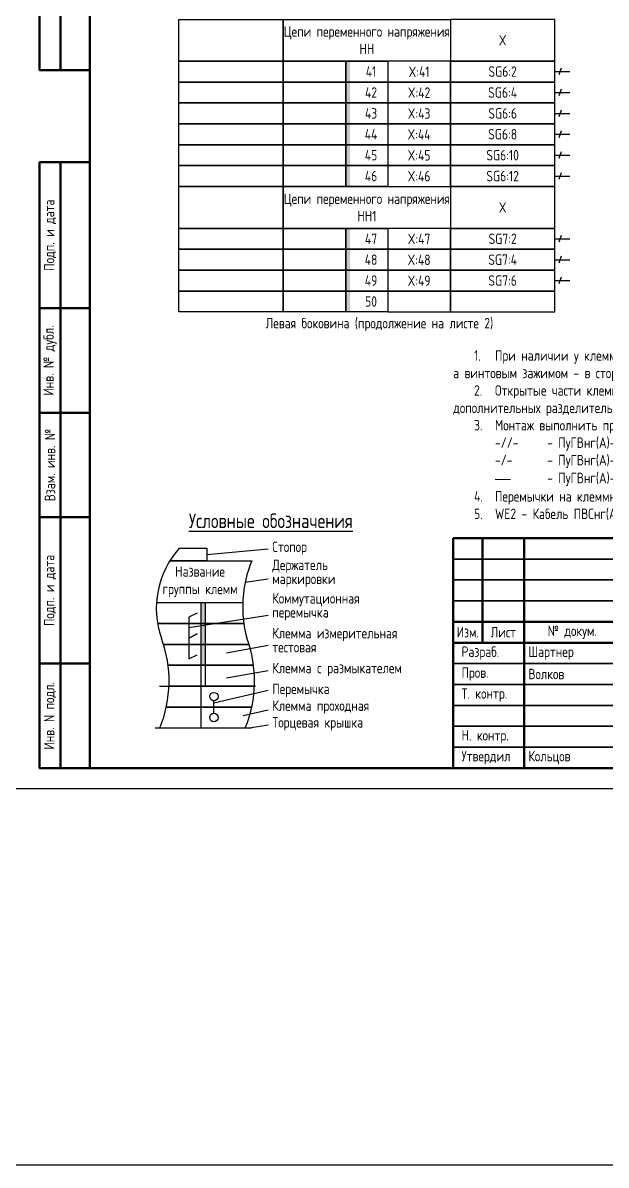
# Model space of a CAD drawing. Header units: millimetres. Extents: x -1117 to 6083, y -90 to 586.
# Drawn here: x 1684 to 1823.6, y -90 to 183.3 of the extents above; entities that cross this region are included whole.
import ezdxf

# ---------------------------------------------------------------- set-up
doc = ezdxf.new("R2010")
doc.units = ezdxf.units.MM
doc.styles.add('Gost_type_A', font='GOST_A.TTF')

# ---------------------------------------------------------------- blocks, each defined once
blk = doc.blocks.new('Штамп левый верхний')
at = {"lineweight": 50}
for points in [[(-12, 0), (-7, 0), (-7, -60), (-12, -60)], [(-7, 0), (0, 0), (0, -60), (-7, -60)], [(-12, -60), (-7, -60), (-7, -120), (-12, -120)], [(-7, -60), (0, -60), (0, -120), (-7, -120)]]:
    blk.add_lwpolyline(points, close=True, dxfattribs=at)
at = {"char_height": 2.5, "width": 60, "attachment_point": 5, "rotation": 90, "style": 'Gost_type_A'}
for s, insert in [('Перв. примен.', (-9.5, -30)), ('Справ. №', (-9.5, -90))]:
    blk.add_mtext(s, dxfattribs=dict(at, insert=insert))
blk = doc.blocks.new('Штамп левый нижний')
at = {"lineweight": 50}
for points in [[(-12, 145), (-7, 145), (-7, 110), (-12, 110)], [(-7, 145), (0, 145), (0, 110), (-7, 110)], [(-12, 110), (-7, 110), (-7, 85), (-12, 85)], [(-7, 110), (0, 110), (0, 85), (-7, 85)], [(-12, 85), (-7, 85), (-7, 60), (-12, 60)], [(-7, 85), (0, 85), (0, 60), (-7, 60)], [(-12, 60), (-7, 60), (-7, 25), (-12, 25)], [(-7, 60), (0, 60), (0, 25), (-7, 25)], [(-12, 25), (-7, 25), (-7, 0), (-12, 0)], [(-7, 25), (0, 25), (0, 0), (-7, 0)]]:
    blk.add_lwpolyline(points, close=True, dxfattribs=at)
at = {"char_height": 2.5, "attachment_point": 5, "rotation": 90, "style": 'Gost_type_A'}
for s, insert, width in [('Подп. и дата', (-9.5, 127.5), 35), ('Инв. № дубл.', (-9.5, 97.5), 25), ('Взам. инв. №', (-9.5, 72.5), 25), ('Подп. и дата', (-9.5, 42.5), 35), ('Инв. N подл.', (-9.5, 12.5), 25)]:
    blk.add_mtext(s, dxfattribs=dict(at, insert=insert, width=width))
blk = doc.blocks.new('Штамп большой нижний')
at = {"lineweight": 50}
for points in [[(-185, 55), (-178, 55), (-178, 35), (-185, 35)], [(-178, 55), (-168, 55), (-168, 35), (-178, 35)], [(-168, 55), (-145, 55), (-145, 35), (-168, 35)], [(-185, 35), (-178, 35), (-178, 30), (-185, 30)], [(-178, 35), (-168, 35), (-168, 30), (-178, 30)], [(-168, 35), (-145, 35), (-145, 30), (-168, 30)], [(-185, 30), (-168, 30), (-168, 0), (-185, 0)], [(-168, 30), (-145, 30), (-145, 0), (-168, 0)]]:
    blk.add_lwpolyline(points, close=True, dxfattribs=at)
for points in [[(-185, 55), (-178, 55), (-178, 50), (-185, 50)], [(-178, 55), (-168, 55), (-168, 50), (-178, 50)], [(-168, 55), (-145, 55), (-145, 50), (-168, 50)], [(-185, 50), (-178, 50), (-178, 45), (-185, 45)], [(-178, 50), (-168, 50), (-168, 45), (-178, 45)], [(-168, 50), (-145, 50), (-145, 45), (-168, 45)], [(-185, 45), (-178, 45), (-178, 40), (-185, 40)], [(-178, 45), (-168, 45), (-168, 40), (-178, 40)], [(-168, 45), (-145, 45), (-145, 40), (-168, 40)], [(-185, 40), (-178, 40), (-178, 35), (-185, 35)], [(-178, 40), (-168, 40), (-168, 35), (-178, 35)], [(-168, 40), (-145, 40), (-145, 35), (-168, 35)], [(-185, 30), (-168, 30), (-168, 25), (-185, 25)], [(-168, 30), (-145, 30), (-145, 25), (-168, 25)], [(-185, 25), (-168, 25), (-168, 20), (-185, 20)], [(-168, 25), (-145, 25), (-145, 20), (-168, 20)], [(-185, 20), (-168, 20), (-168, 15), (-185, 15)], [(-168, 20), (-145, 20), (-145, 15), (-168, 15)], [(-185, 15), (-168, 15), (-168, 10), (-185, 10)], [(-168, 15), (-145, 15), (-145, 10), (-168, 10)], [(-185, 10), (-168, 10), (-168, 5), (-185, 5)], [(-168, 10), (-145, 10), (-145, 5), (-168, 5)], [(-185, 5), (-168, 5), (-168, 0), (-185, 0)], [(-168, 5), (-145, 5), (-145, 0), (-168, 0)]]:
    blk.add_lwpolyline(points, close=True)
at = {"char_height": 2.5, "style": 'Gost_type_A'}
for s, insert, width, attachment_point in [('Изм.', (-181.5, 32.5), 7, 5), ('Лист', (-173, 32.5), 10, 5), ('№ докум.', (-156.5, 32.5), 23, 5), ('\\pxl0.8;Разраб.', (-185, 27.5), 17, 4), ('\\pxl0.8;Пров.', (-185, 22.5), 17, 4), ('\\pxl0.8;Т. контр.', (-185, 17.5), 17, 4), ('\\pxl0.8;Н. контр.', (-185, 7.5), 17, 4), ('\\pxl0.8;Утвердил', (-185, 2.5), 17, 4)]:
    blk.add_mtext(s, dxfattribs=dict(at, insert=insert, width=width, attachment_point=attachment_point))

msp = doc.modelspace()

# ---------------------------------------------------------------- hatches: boundary and pattern name
h = msp.add_hatch(color=7)
h.dxf.hatch_style = 1
h.paths.add_polyline_path([(1762.34, 174.13), (1761.34, 174.13), (1761.34, 144.13), (1762.34, 144.13)])
h = msp.add_hatch(color=7)
h.dxf.hatch_style = 1
h.paths.add_polyline_path([(1762.34, 134.13), (1761.34, 134.13), (1761.34, 114.13), (1762.34, 114.13)])
h = msp.add_hatch(color=256)
h.dxf.hatch_style = 1
h.paths.add_polyline_path([(1727.71, 44.6), (1726.71, 44.6), (1726.71, 29.6), (1727.71, 29.6)])

# ---------------------------------------------------------------- linework, layer by layer
for p, q in [((1812.88, 172.44), (1812.3, 170.82)), ((1811.34, 171.63), (1814.96, 171.63)), ((1812.88, 167.44), (1812.3, 165.82)), ((1811.34, 166.63), (1814.96, 166.63)), ((1811.34, 161.63), (1814.96, 161.63)), ((1812.88, 162.44), (1812.3, 160.82)), ((1811.34, 156.63), (1814.96, 156.63)), ((1812.88, 157.44), (1812.3, 155.82)), ((1811.34, 151.63), (1814.96, 151.63)), ((1812.88, 152.44), (1812.3, 150.82)), ((1811.34, 146.63), (1814.96, 146.63)), ((1812.88, 147.44), (1812.3, 145.82)), ((1811.34, 131.63), (1814.96, 131.63)), ((1812.88, 132.44), (1812.3, 130.82)), ((1811.34, 126.63), (1814.96, 126.63)), ((1812.88, 127.44), (1812.3, 125.82)), ((1811.34, 121.63), (1814.96, 121.63)), ((1812.88, 122.44), (1812.3, 120.82)), ((1728.07, 56.1), (1742.71, 57.42)), ((1719.21, 54.6), (1738.79, 54.6)), ((1737.22, 49.45), (1742.71, 50.29)), ((1716.19, 44.6), (1736.65, 44.6)), ((1726.71, 14.6), (1726.71, 44.6)), ((1727.71, 39.6), (1727.71, 44.6)), ((1723.71, 38.6), (1742.71, 41.6)), ((1736.91, 39.6), (1716.45, 39.6)), ((1716.45, 39.6), (1736.91, 39.6)), ((1727.71, 24.6), (1727.71, 39.6)), ((1738.13, 34.6), (1717.67, 34.6)), ((1717.67, 34.6), (1738.13, 34.6)), ((1732.71, 32.6), (1742.71, 34.37)), ((1739.22, 29.6), (1718.76, 29.6)), ((1718.76, 29.6), (1739.22, 29.6)), ((1739.22, 29.6), (1718.76, 29.6)), ((1718.76, 29.6), (1739.22, 29.6)), ((1732.71, 26.6), (1742.71, 28.37)), ((1716.71, 24.6), (1739.71, 24.6)), ((1739.43, 24.6), (1718.97, 24.6)), ((1718.97, 24.6), (1739.43, 24.6)), ((1729.71, 20.6), (1742.71, 23.6)), ((1738.79, 19.6), (1718.33, 19.6)), ((1718.33, 19.6), (1738.79, 19.6)), ((1729.74, 19.6), (1729.74, 21.1)), ((1729.74, 18.1), (1729.74, 19.6)), ((1736.71, 17.56), (1742.71, 18.94)), ((1715.71, 14.6), (1738.71, 14.6)), ((1716.78, 14.6), (1737.24, 14.6)), ((1742.71, 15.27), (1738.71, 14.6))]:
    msp.add_line(p, q)
for points in [[(-1117.42, 586), (6083.28, 586), (6083.28, -90), (-1117.42, -90)], [(1977, 420), (1977, 0), (1680, 0), (1680, 420)], [(1721.34, 184.13), (1746.34, 184.13), (1746.34, 174.13), (1721.34, 174.13)], [(1746.34, 184.13), (1786.34, 184.13), (1786.34, 174.13), (1746.34, 174.13)], [(1811.34, 184.13), (1786.34, 184.13), (1786.34, 174.13), (1811.34, 174.13)], [(1721.34, 174.13), (1746.34, 174.13), (1746.34, 169.13), (1721.34, 169.13)], [(1746.34, 174.13), (1761.34, 174.13), (1761.34, 169.13), (1746.34, 169.13)], [(1761.34, 174.13), (1771.34, 174.13), (1771.34, 169.13), (1761.34, 169.13)], [(1786.34, 174.13), (1771.34, 174.13), (1771.34, 169.13), (1786.34, 169.13)], [(1811.34, 174.13), (1786.34, 174.13), (1786.34, 169.13), (1811.34, 169.13)], [(1721.34, 169.13), (1746.34, 169.13), (1746.34, 164.13), (1721.34, 164.13)], [(1746.34, 169.13), (1761.34, 169.13), (1761.34, 164.13), (1746.34, 164.13)], [(1761.34, 169.13), (1771.34, 169.13), (1771.34, 164.13), (1761.34, 164.13)], [(1786.34, 169.13), (1771.34, 169.13), (1771.34, 164.13), (1786.34, 164.13)], [(1811.34, 169.13), (1786.34, 169.13), (1786.34, 164.13), (1811.34, 164.13)], [(1721.34, 164.13), (1746.34, 164.13), (1746.34, 159.13), (1721.34, 159.13)], [(1746.34, 164.13), (1761.34, 164.13), (1761.34, 159.13), (1746.34, 159.13)], [(1761.34, 164.13), (1771.34, 164.13), (1771.34, 159.13), (1761.34, 159.13)], [(1786.34, 164.13), (1771.34, 164.13), (1771.34, 159.13), (1786.34, 159.13)], [(1811.34, 164.13), (1786.34, 164.13), (1786.34, 159.13), (1811.34, 159.13)], [(1721.34, 159.13), (1746.34, 159.13), (1746.34, 154.13), (1721.34, 154.13)], [(1746.34, 159.13), (1761.34, 159.13), (1761.34, 154.13), (1746.34, 154.13)], [(1761.34, 159.13), (1771.34, 159.13), (1771.34, 154.13), (1761.34, 154.13)], [(1786.34, 159.13), (1771.34, 159.13), (1771.34, 154.13), (1786.34, 154.13)], [(1811.34, 159.13), (1786.34, 159.13), (1786.34, 154.13), (1811.34, 154.13)], [(1721.34, 154.13), (1746.34, 154.13), (1746.34, 149.13), (1721.34, 149.13)], [(1746.34, 154.13), (1761.34, 154.13), (1761.34, 149.13), (1746.34, 149.13)], [(1761.34, 154.13), (1771.34, 154.13), (1771.34, 149.13), (1761.34, 149.13)], [(1786.34, 154.13), (1771.34, 154.13), (1771.34, 149.13), (1786.34, 149.13)], [(1811.34, 154.13), (1786.34, 154.13), (1786.34, 149.13), (1811.34, 149.13)], [(1721.34, 149.13), (1746.34, 149.13), (1746.34, 144.13), (1721.34, 144.13)], [(1746.34, 149.13), (1761.34, 149.13), (1761.34, 144.13), (1746.34, 144.13)], [(1761.34, 149.13), (1771.34, 149.13), (1771.34, 144.13), (1761.34, 144.13)], [(1786.34, 149.13), (1771.34, 149.13), (1771.34, 144.13), (1786.34, 144.13)], [(1811.34, 149.13), (1786.34, 149.13), (1786.34, 144.13), (1811.34, 144.13)], [(1721.34, 144.13), (1746.34, 144.13), (1746.34, 134.13), (1721.34, 134.13)], [(1746.34, 144.13), (1786.34, 144.13), (1786.34, 134.13), (1746.34, 134.13)], [(1811.34, 144.13), (1786.34, 144.13), (1786.34, 134.13), (1811.34, 134.13)], [(1721.34, 134.13), (1746.34, 134.13), (1746.34, 129.13), (1721.34, 129.13)], [(1746.34, 134.13), (1761.34, 134.13), (1761.34, 129.13), (1746.34, 129.13)], [(1761.34, 134.13), (1771.34, 134.13), (1771.34, 129.13), (1761.34, 129.13)], [(1786.34, 134.13), (1771.34, 134.13), (1771.34, 129.13), (1786.34, 129.13)], [(1811.34, 134.13), (1786.34, 134.13), (1786.34, 129.13), (1811.34, 129.13)], [(1721.34, 129.13), (1746.34, 129.13), (1746.34, 124.13), (1721.34, 124.13)], [(1746.34, 129.13), (1761.34, 129.13), (1761.34, 124.13), (1746.34, 124.13)], [(1761.34, 129.13), (1771.34, 129.13), (1771.34, 124.13), (1761.34, 124.13)], [(1786.34, 129.13), (1771.34, 129.13), (1771.34, 124.13), (1786.34, 124.13)], [(1811.34, 129.13), (1786.34, 129.13), (1786.34, 124.13), (1811.34, 124.13)], [(1721.34, 124.13), (1746.34, 124.13), (1746.34, 119.13), (1721.34, 119.13)], [(1746.34, 124.13), (1761.34, 124.13), (1761.34, 119.13), (1746.34, 119.13)], [(1761.34, 124.13), (1771.34, 124.13), (1771.34, 119.13), (1761.34, 119.13)], [(1786.34, 124.13), (1771.34, 124.13), (1771.34, 119.13), (1786.34, 119.13)], [(1811.34, 124.13), (1786.34, 124.13), (1786.34, 119.13), (1811.34, 119.13)], [(1721.34, 119.13), (1746.34, 119.13), (1746.34, 114.13), (1721.34, 114.13)], [(1746.34, 119.13), (1761.34, 119.13), (1761.34, 114.13), (1746.34, 114.13)], [(1761.34, 119.13), (1771.34, 119.13), (1771.34, 114.13), (1761.34, 114.13)], [(1786.34, 119.13), (1771.34, 119.13), (1771.34, 114.13), (1786.34, 114.13)], [(1811.34, 119.13), (1786.34, 119.13), (1786.34, 114.13), (1811.34, 114.13)]]:
    msp.add_lwpolyline(points, close=True)
at = {"lineweight": 50}
msp.add_lwpolyline([(1972, 415), (1972, 5), (1700, 5), (1700, 415)], close=True, dxfattribs=at)
for points in [[(1721.46, 57.6), (1728.07, 57.6), (1728.07, 54.6), (1719.21, 54.6)], [(1725.71, 42.1), (1723.71, 41.1), (1723.71, 36.1), (1725.71, 37.1)], [(1725.71, 37.1), (1723.71, 36.1), (1723.71, 31.1), (1725.71, 32.1)]]:
    msp.add_lwpolyline(points)
for centre in [(1729.74, 22.1), (1729.74, 17.1)]:
    msp.add_circle(centre, 1)
for centre, radius, start, end in [((1737.55, 43.2), 21.6, 138.181, 199.2333), ((1765.64, 43.61), 29.02, 157.7321, 195.0211), ((1689.46, 25.83), 29.54, 337.6521, 20.3143), ((1709.92, 25.83), 29.54, 337.6521, 20.3143)]:
    msp.add_arc(centre, radius, start, end)

# ---------------------------------------------------------------- block references
at = {"color": 1}
for name, p in [('Штамп левый верхний', (1700, 292)), ('Штамп левый нижний', (1700, 5))]:
    msp.add_blockref(name, p, dxfattribs=at)
msp.add_blockref('Штамп большой нижний', (1972, 5))

# ---------------------------------------------------------------- texts
at = {"style": 'Gost_type_A'}
for s, insert, char_height, width, attachment_point in [('Цепи переменного напряжения НН', (1766.34, 179.13), 2.5, 40, 5), ('X', (1798.84, 179.13), 2.5, 25, 5), ('SG6:2', (1798.84, 171.63), 2.5, 25, 5), ('SG6:4', (1798.84, 166.63), 2.5, 25, 5), ('SG6:6', (1798.84, 161.63), 2.5, 25, 5), ('SG6:8', (1798.84, 156.63), 2.5, 25, 5), ('SG6:10', (1798.84, 151.63), 2.5, 25, 5), ('SG6:12', (1798.84, 146.63), 2.5, 25, 5), ('Цепи переменного напряжения НН1', (1766.34, 139.13), 2.5, 40, 5), ('X', (1798.84, 139.13), 2.5, 25, 5), ('SG7:2', (1798.84, 131.63), 2.5, 25, 5), ('SG7:4', (1798.84, 126.63), 2.5, 25, 5), ('SG7:6', (1798.84, 121.63), 2.5, 25, 5), ('Левая боковина (продолжение на листе 2)', (1769.35, 111.11), 2.5, 90, 5), ('\\pxi2,ql,t4;1.^IПри наличии у клеммы и пружинного и винтового зажима, установить пружинным зажимом в сторону внутреннего монтажа шкафа, а винтовым зажимом - в сторону подключения внешних кабелей.\\P2.^IОткрытые части клемм закрыть соответствующими концевыми крышками. На данной схеме показаны только места установок дополнительных разделительных крышек и пластин (в зависимости от типа клемм).\\P{\\A1;3.^IМонтаж выполнить проводом:\\P\\pi0,l4,q*,t4,9;-//-^I- ПуГВнг(А)-LS 1х2,5 белый;\\P\\pi2.42857,l1.57143,ql,t1.57143,9;-/-  ^I- ПуГВнг(А)-LS 1х1,5 белый; \\P\\pi-5,l9,q*,t9;\\fArial|b0|i0|c0|p34;\\H1.08333x;―^I\\fGOST type A|b0|i0|c204|p34;\\H0.92308x;- ПуГВнг(А)-LS 1x0,75 белый.\\A0;\\fMS Shell Dlg 2|b0|i0|c204|p0;\\H0.70834x;\\P\\pi2,l0,ql,t4;\\A1;\\fGOST type A|b0|i0|c204|p34;\\H1.41176x;4.^IПеремычки на клеммнике выполнить проводом ПуГВнг(А)-LS 1х1,5 белый;\\P5.^IWE2 - Кабель ПВСнг(А)-LS 2x0,75.}', (1787, 64), 2.5, 183, 7), ('{\\LУсловные обозначения}', (1743.35, 64.16), 3.5, 75, 5), ('Название группы клемм', (1726.42, 49.6), 2.5, 20.4592, 5), ('Шартнер', (1805, 32.5), 2.5, 22, 4), ('Волков', (1805, 27.5), 2.5, 22, 4), ('Кольцов', (1805, 7.5), 2.5, 22, 4)]:
    msp.add_mtext(s, dxfattribs=dict(at, insert=insert, char_height=char_height, width=width, attachment_point=attachment_point))
at = {"ltscale": 10, "char_height": 2.5, "attachment_point": 5, "style": 'Gost_type_A'}
for s, insert, width in [('41', (1767.34, 171.63), 8), ('X:41', (1778.84, 171.6), 15), ('42', (1767.34, 166.63), 8), ('X:42', (1778.84, 166.6), 15), ('43', (1767.34, 161.63), 8), ('X:43', (1778.84, 161.6), 15), ('44', (1767.34, 156.63), 8), ('X:44', (1778.84, 156.6), 15), ('45', (1767.34, 151.63), 8), ('X:45', (1778.84, 151.6), 15), ('46', (1767.34, 146.63), 8), ('X:46', (1778.84, 146.6), 15), ('47', (1767.34, 131.63), 8), ('X:47', (1778.84, 131.6), 15), ('48', (1767.34, 126.63), 8), ('X:48', (1778.84, 126.6), 15), ('49', (1767.34, 121.63), 8), ('X:49', (1778.84, 121.6), 15), ('50', (1767.34, 116.63), 8)]:
    msp.add_mtext(s, dxfattribs=dict(at, insert=insert, width=width))
at = {"char_height": 2.5, "attachment_point": 4, "line_spacing_factor": 0.8, "style": 'Gost_type_A'}
for s, insert, width in [('Стопор', (1743.71, 57.6), 44), ('Держатель\\Pмаркировки', (1743.71, 51.6), 38.7538), ('Коммутационная\\Pперемычка', (1743.71, 43.6), 44), ('Клемма измерительная\\Pтестовая', (1743.71, 35.6), 55.1103), ('Клемма c размыкателем', (1743.71, 28.6), 55.1103), ('Перемычка', (1743.71, 23.6), 49.9213), ('Клемма проходная', (1743.71, 19.6), 44), ('Торцевая крышка', (1743.71, 15.6), 44)]:
    msp.add_mtext(s, dxfattribs=dict(at, insert=insert, width=width))

doc.saveas('drawing.dxf')
